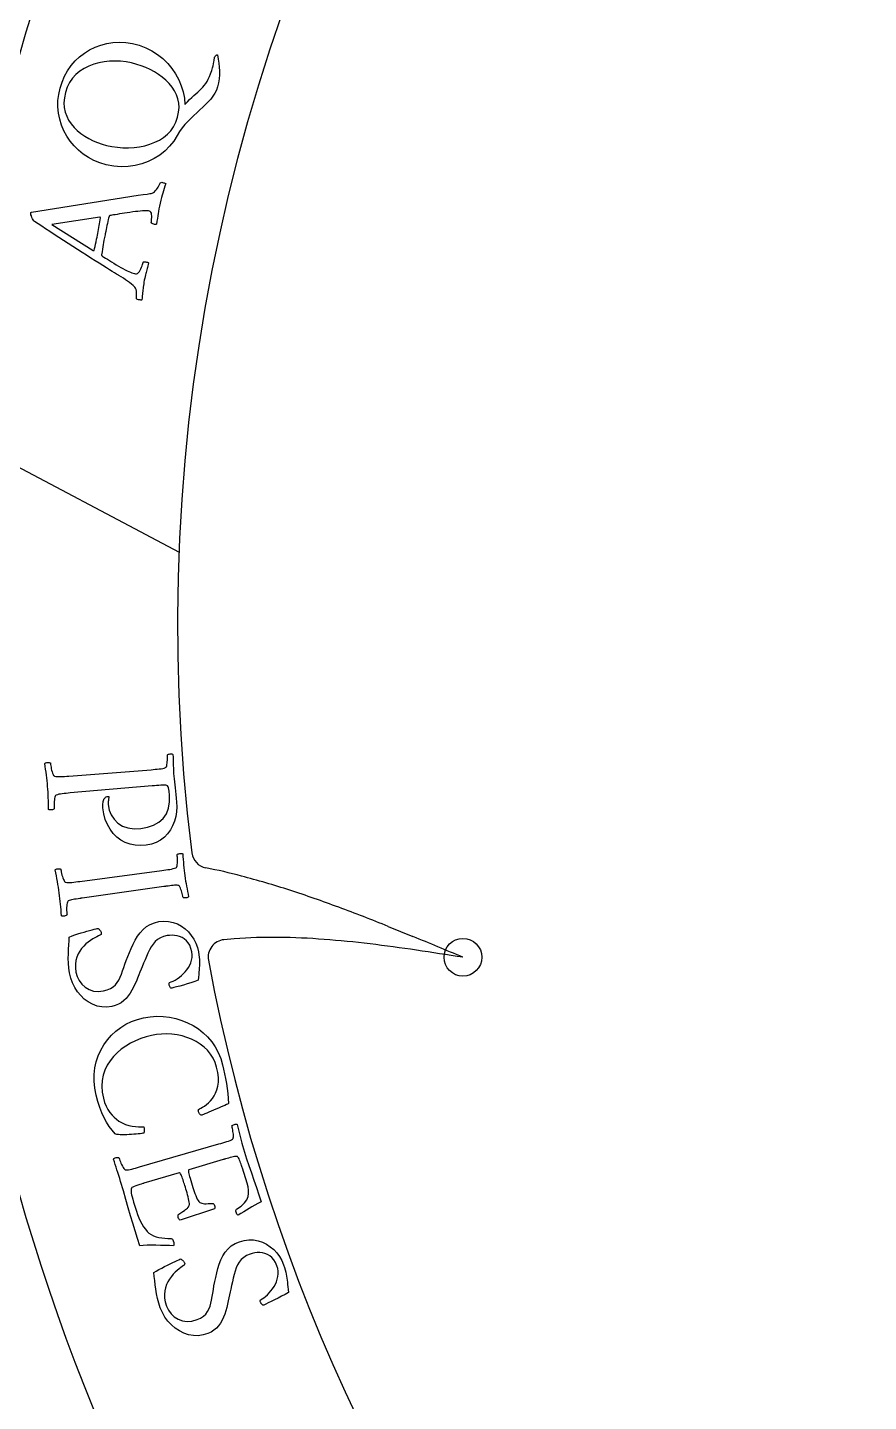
# Model space of a CAD drawing. Header units: millimetres. Extents: x -45 to 45, y -45 to 45.
# Drawn here: x -28.44 to -16.41, y 1.75 to 21.4 of the extents above; entities that cross this region are included whole.
import ezdxf

# ---------------------------------------------------------------- set-up
doc = ezdxf.new("R2010")
doc.units = ezdxf.units.MM
for name, color, linetype in [('CUT_INNER', 6, 'Continuous'), ('CUT_OUTER', 1, 'Continuous'), ('ENGRAVE', 7, 'Continuous'), ('TEXT', 5, 'Continuous')]:
    doc.layers.add(name, color=color, linetype=linetype)

msp = doc.modelspace()

# ---------------------------------------------------------------- linework, layer by layer
at = {"layer": 'CUT_INNER'}
for points in [[(-23.2789, 8.5471), (-22.9241, 8.4029)], [(-25.4806, 8.3706), (-25.6276, 8.3565)]]:
    msp.add_lwpolyline(points, dxfattribs=at)
for centre, radius, start, end in [((-0.0006, 0.0002), 43.3826, 118.30636, 211.80699), ((-0.0003, 12.859), 32.1407, 129.15716, 252.98559), ((-0.0002, 12.8592), 26.2907, 110.40133, 187.12707), ((-25.8397, 9.6287), 0.25, 187.20703, 258.60505), ((-27.1867, 2.5207), 6.9845, 74.98673, 79.29311), ((-28.5132, -2.717), 12.3872, 72.01057, 75.33653), ((-30.1524, -7.7735), 17.7028, 69.61834, 72.01883), ((-33.7416, -17.4433), 28.0173, 68.07219, 69.62493), ((-25.6038, 8.1076), 0.25, 95.47211, 190.37109), ((-24.9357, 0.7118), 7.6782, 89.31729, 94.06986), ((-24.9653, -1.7794), 10.1695, 85.66115, 89.31752), ((-25.3085, -6.3151), 14.7182, 83.09366, 85.6648), ((-26.5674, -16.7229), 25.2019, 81.57591, 83.09758), ((-61.0168, -84.0955), 100.035, 67.174557, 67.617169), ((-0.0002, 12.8589), 26.2907, 190.51136, 250.29605), ((-35.96, -79.9823), 89.1547, 81.128482, 81.560585)]:
    msp.add_arc(centre, radius, start, end, dxfattribs=at)
at = {"layer": 'CUT_OUTER'}
msp.add_circle((0, 0), 45, dxfattribs=at)
at = {"layer": 'ENGRAVE'}
msp.add_lwpolyline([(-31.8893, 16.8736), (-26.2703, 13.9004)], dxfattribs=at)
for centre, radius in [((0, 0), 44.1916), ((0, 12.859), 29.684), ((-22.209, 8.1054), 0.27)]:
    msp.add_circle(centre, radius, dxfattribs=at)
at = {"layer": 'TEXT'}
for points in [[(-27.9719, 20.5334), (-27.9434, 20.6213), (-27.9073, 20.7042), (-27.8638, 20.7822), (-27.8128, 20.8551), (-27.7554, 20.922), (-27.6924, 20.982), (-27.6239, 21.0351), (-27.5499, 21.0813), (-27.4714, 21.1199), (-27.3896, 21.1503), (-27.3043, 21.1726), (-27.2158, 21.1868), (-27.1248, 21.1918), (-27.0323, 21.1869), (-26.9384, 21.1719), (-26.8431, 21.1472), (-26.7477, 21.1123), (-26.659, 21.0686), (-26.5769, 21.0162), (-26.5013, 20.9552), (-26.433, 20.8874), (-26.3727, 20.8146), (-26.3201, 20.7368), (-26.2754, 20.654), (-26.2393, 20.5679), (-26.2124, 20.48), (-26.1948, 20.3903), (-26.1863, 20.2988), (-26.1517, 20.3362), (-26.1187, 20.3701), (-26.0873, 20.4006), (-26.0576, 20.4276), (-26.0294, 20.4526), (-26.0027, 20.4769), (-25.9773, 20.5005), (-25.9534, 20.5234), (-25.9308, 20.547), (-25.9094, 20.5724), (-25.8892, 20.5998), (-25.8702, 20.629), (-25.8523, 20.6616), (-25.8352, 20.6987), (-25.8189, 20.7405), (-25.8036, 20.7869), (-25.7931, 20.8224), (-25.7845, 20.8544), (-25.7779, 20.883), (-25.7732, 20.9081), (-25.7699, 20.9295), (-25.7673, 20.9467), (-25.7654, 20.9598), (-25.7643, 20.9686), (-25.762, 20.975), (-25.7589, 20.9814), (-25.7551, 20.9876), (-25.7506, 20.9939), (-25.7458, 20.9995), (-25.741, 21.0038), (-25.7362, 21.007), (-25.7314, 21.0089), (-25.7296, 21.0096), (-25.7275, 21.0098), (-25.7252, 21.0096), (-25.7227, 21.009), (-25.7123, 20.9497), (-25.7037, 20.8917), (-25.6969, 20.8348), (-25.692, 20.7792), (-25.6907, 20.7239), (-25.6947, 20.668), (-25.704, 20.6114), (-25.7186, 20.5542), (-25.7359, 20.5057), (-25.7582, 20.4599), (-25.7852, 20.4166), (-25.8172, 20.3759), (-25.8527, 20.3367), (-25.8904, 20.2979), (-25.9301, 20.2594), (-25.9721, 20.2212), (-26.0151, 20.1825), (-26.0582, 20.1425), (-26.1015, 20.1013), (-26.1448, 20.0586), (-26.1868, 20.0135), (-26.2262, 19.9645), (-26.2629, 19.9117), (-26.297, 19.8551), (-26.3471, 19.7756), (-26.405, 19.7028), (-26.4706, 19.6368), (-26.5442, 19.5773), (-26.6243, 19.5256), (-26.7098, 19.4831), (-26.8007, 19.4496), (-26.8971, 19.4253), (-26.9974, 19.4112), (-27.1, 19.4085), (-27.205, 19.4173), (-27.3124, 19.4376), (-27.4023, 19.4637), (-27.4871, 19.4977), (-27.5668, 19.5396), (-27.6413, 19.5895), (-27.71, 19.6461), (-27.7722, 19.7081), (-27.8278, 19.7755), (-27.8769, 19.8483), (-27.9185, 19.9255), (-27.952, 20.0061), (-27.9774, 20.09), (-27.9946, 20.1772), (-28.003, 20.2662), (-28.002, 20.3553), (-27.9916, 20.4443), (-27.9719, 20.5334)], [(-27.8948, 20.4705), (-27.9107, 20.3959), (-27.9168, 20.3246), (-27.913, 20.2568), (-27.8994, 20.1924), (-27.8777, 20.1316), (-27.8494, 20.0746), (-27.8145, 20.0214), (-27.773, 19.9721), (-27.7262, 19.9265), (-27.6751, 19.8847), (-27.6199, 19.8468), (-27.5605, 19.8126), (-27.4985, 19.7824), (-27.4355, 19.7561), (-27.3715, 19.7338), (-27.3065, 19.7154), (-27.2297, 19.6989), (-27.1518, 19.6877), (-27.0728, 19.6816), (-26.9927, 19.6808), (-26.913, 19.6853), (-26.8354, 19.6954), (-26.76, 19.7109), (-26.6867, 19.732), (-26.6169, 19.7587), (-26.5521, 19.7913), (-26.4922, 19.8298), (-26.4373, 19.8741), (-26.3889, 19.9247), (-26.3485, 19.9821), (-26.3161, 20.0463), (-26.2915, 20.1173), (-26.2764, 20.1877), (-26.2707, 20.2551), (-26.2744, 20.3196), (-26.2875, 20.3812), (-26.3087, 20.44), (-26.3365, 20.4959), (-26.3711, 20.5489), (-26.4123, 20.599), (-26.4589, 20.646), (-26.5096, 20.6895), (-26.5643, 20.7294), (-26.6231, 20.7658), (-26.6845, 20.7986), (-26.7467, 20.8275), (-26.81, 20.8526), (-26.8742, 20.8738), (-26.9501, 20.8936), (-27.0271, 20.9081), (-27.1055, 20.9172), (-27.185, 20.9209), (-27.2643, 20.9188), (-27.3418, 20.9106), (-27.4175, 20.896), (-27.4914, 20.8752), (-27.562, 20.8481), (-27.6277, 20.8145), (-27.6886, 20.7745), (-27.7445, 20.7281), (-27.794, 20.6747), (-27.8356, 20.614), (-27.8693, 20.5459), (-27.8948, 20.4705)], [(-27.1303, 17.8546), (-27.1342, 17.857), (-27.1458, 17.864), (-27.165, 17.8759), (-27.192, 17.8925), (-27.2256, 17.9131), (-27.2646, 17.9371), (-27.3092, 17.9645), (-27.3593, 17.9952), (-27.4135, 18.0287), (-27.4706, 18.0645), (-27.5306, 18.1026), (-27.5935, 18.1429), (-27.6583, 18.1846), (-27.724, 18.2268), (-27.7906, 18.2695), (-27.8581, 18.3128), (-27.9254, 18.3559), (-27.9912, 18.3984), (-28.0555, 18.4402), (-28.1183, 18.4813), (-28.1785, 18.521), (-28.235, 18.5583), (-28.2876, 18.5934), (-28.3365, 18.6261), (-28.3462, 18.6357), (-28.3558, 18.6487), (-28.3654, 18.6653), (-28.375, 18.6853), (-28.3831, 18.7057), (-28.3884, 18.723), (-28.3907, 18.7374), (-28.3901, 18.7487), (-28.3895, 18.7513), (-28.3888, 18.7533), (-28.388, 18.7547), (-28.3873, 18.7555), (-28.3863, 18.7563), (-28.3851, 18.7576), (-28.3835, 18.7594), (-28.3817, 18.7617), (-26.8572, 19.0012), (-26.782, 19.0115), (-26.7258, 19.0194), (-26.6885, 19.0249), (-26.67, 19.0282), (-26.6539, 19.0331), (-26.638, 19.0414), (-26.6224, 19.053), (-26.607, 19.068), (-26.5926, 19.0848), (-26.5796, 19.102), (-26.5682, 19.1195), (-26.5582, 19.1374), (-26.55, 19.1538), (-26.5437, 19.167), (-26.5395, 19.1771), (-26.5372, 19.1839), (-26.5285, 19.1866), (-26.5184, 19.1871), (-26.5068, 19.1856), (-26.4938, 19.1819), (-26.4815, 19.1776), (-26.472, 19.174), (-26.4653, 19.171), (-26.4615, 19.1687), (-26.473, 19.1321), (-26.4837, 19.0975), (-26.4938, 19.0648), (-26.5032, 19.034), (-26.5123, 19.0027), (-26.5216, 18.9682), (-26.531, 18.9306), (-26.5406, 18.89), (-26.5501, 18.8469), (-26.5581, 18.8076), (-26.5647, 18.7719), (-26.57, 18.7399), (-26.5749, 18.7079), (-26.5804, 18.6719), (-26.5865, 18.6322), (-26.5932, 18.5886), (-26.6006, 18.5854), (-26.6096, 18.5842), (-26.6204, 18.5849), (-26.6329, 18.5875), (-26.6451, 18.5914), (-26.655, 18.596), (-26.6627, 18.6014), (-26.668, 18.6075), (-26.6657, 18.6212), (-26.6638, 18.6385), (-26.6624, 18.6593), (-26.6614, 18.6837), (-26.6614, 18.7081), (-26.6632, 18.7286), (-26.6666, 18.7453), (-26.6718, 18.7583), (-26.6771, 18.7643), (-26.6848, 18.7695), (-26.6948, 18.7738), (-26.7071, 18.7772), (-26.7215, 18.7793), (-26.7407, 18.7801), (-26.7645, 18.7797), (-26.793, 18.7781), (-26.8249, 18.7755), (-26.8589, 18.772), (-26.895, 18.7678), (-26.9332, 18.7628), (-26.9722, 18.7573), (-27.0107, 18.7516), (-27.0487, 18.7459), (-27.0863, 18.7399), (-27.1219, 18.7342), (-27.1542, 18.7289), (-27.1832, 18.7241), (-27.209, 18.7199), (-27.2301, 18.7164), (-27.2452, 18.7138), (-27.2542, 18.7123), (-27.2572, 18.7118), (-27.2577, 18.7116), (-27.2589, 18.7108), (-27.2609, 18.7094), (-27.2638, 18.7076), (-27.2667, 18.7054), (-27.269, 18.703), (-27.2706, 18.7005), (-27.2715, 18.6979), (-27.2773, 18.6766), (-27.2832, 18.6529), (-27.2893, 18.6267), (-27.2955, 18.5981), (-27.3016, 18.5688), (-27.3076, 18.5404), (-27.3132, 18.5131), (-27.3187, 18.4868), (-27.32, 18.48), (-27.3214, 18.4733), (-27.3228, 18.4665), (-27.3242, 18.4597), (-27.3256, 18.4531), (-27.3269, 18.4468), (-27.3281, 18.4408), (-27.3292, 18.4352), (-27.3371, 18.396), (-27.3442, 18.3598), (-27.3504, 18.3265), (-27.3558, 18.2964), (-27.3609, 18.2656), (-27.3663, 18.2306), (-27.372, 18.1915), (-27.3778, 18.1481), (-27.3779, 18.1466), (-27.3775, 18.1445), (-27.3766, 18.1421), (-27.3753, 18.1392), (-27.374, 18.1365), (-27.3731, 18.1345), (-27.3725, 18.1334), (-27.3723, 18.133), (-27.3692, 18.131), (-27.3598, 18.1253), (-27.3441, 18.1156), (-27.3221, 18.1022), (-27.2958, 18.0861), (-27.2672, 18.0685), (-27.2362, 18.0494), (-27.2029, 18.0289), (-27.1689, 18.0081), (-27.1358, 17.9885), (-27.1038, 17.97), (-27.0729, 17.9526), (-27.0424, 17.9355), (-27.0143, 17.9211), (-26.9885, 17.9094), (-26.9649, 17.9004), (-26.9436, 17.8934), (-26.9245, 17.8876), (-26.9077, 17.8832), (-26.893, 17.88), (-26.8784, 17.88), (-26.8643, 17.8854), (-26.8508, 17.8962), (-26.8379, 17.9125), (-26.8259, 17.9318), (-26.8154, 17.9518), (-26.8063, 17.9723), (-26.7986, 17.9934), (-26.7925, 18.0129), (-26.7877, 18.0283), (-26.7845, 18.0396), (-26.7827, 18.047), (-26.7781, 18.0487), (-26.7707, 18.0495), (-26.7604, 18.0494), (-26.7474, 18.0484), (-26.7339, 18.0467), (-26.7225, 18.0443), (-26.7132, 18.0413), (-26.7059, 18.0376), (-26.712, 18.0136), (-26.7177, 17.9913), (-26.723, 17.9709), (-26.7279, 17.9524), (-26.7327, 17.9347), (-26.7375, 17.917), (-26.7422, 17.8993), (-26.7469, 17.8816), (-26.7517, 17.8625), (-26.7567, 17.8405), (-26.7619, 17.8155), (-26.7672, 17.7877), (-26.7722, 17.7596), (-26.7764, 17.7337), (-26.7798, 17.7101), (-26.7824, 17.6888), (-26.7847, 17.6685), (-26.7869, 17.6483), (-26.7891, 17.6281), (-26.7913, 17.6079), (-26.7937, 17.5864), (-26.7966, 17.5622), (-26.7999, 17.5353), (-26.8036, 17.5057), (-26.8082, 17.5041), (-26.8155, 17.5037), (-26.8256, 17.5044), (-26.8385, 17.5063), (-26.8517, 17.5089), (-26.863, 17.5119), (-26.8723, 17.5153), (-26.8796, 17.5189), (-26.8779, 17.5332), (-26.877, 17.5519), (-26.8769, 17.575), (-26.8776, 17.6025), (-26.88, 17.6301), (-26.8851, 17.6531), (-26.8929, 17.6717), (-26.9034, 17.6857), (-26.9264, 17.7098), (-26.9513, 17.7327), (-26.9779, 17.7544), (-27.0063, 17.7749), (-27.036, 17.7948), (-27.0666, 17.8147), (-27.098, 17.8346), (-27.1303, 17.8546)], [(-28.0918, 18.585), (-27.4976, 18.211), (-27.4972, 18.211), (-27.4961, 18.2111), (-27.4944, 18.2112), (-27.4919, 18.2113), (-27.4894, 18.2116), (-27.4875, 18.2122), (-27.4863, 18.2131), (-27.4857, 18.2143), (-27.4791, 18.2413), (-27.4721, 18.2709), (-27.4648, 18.303), (-27.4571, 18.3378), (-27.4497, 18.372), (-27.443, 18.4027), (-27.4373, 18.4298), (-27.4324, 18.4534), (-27.4263, 18.4841), (-27.4208, 18.5132), (-27.416, 18.5409), (-27.4118, 18.5671), (-27.4077, 18.5932), (-27.4034, 18.6205), (-27.3988, 18.6489), (-27.394, 18.6785), (-27.3939, 18.6811), (-27.3947, 18.6833), (-27.3965, 18.6852), (-27.3993, 18.6868), (-27.4021, 18.688), (-27.4041, 18.6889), (-27.4053, 18.6894), (-27.4057, 18.6896)], [(-26.7409, 9.7075), (-26.8218, 9.7027), (-26.8988, 9.7077), (-26.9717, 9.7227), (-27.0405, 9.7478), (-27.1043, 9.782), (-27.1618, 9.8247), (-27.213, 9.8759), (-27.2579, 9.9355), (-27.2955, 10.0025), (-27.3249, 10.076), (-27.346, 10.1559), (-27.3587, 10.2421), (-27.3595, 10.2542), (-27.3598, 10.2681), (-27.3595, 10.2838), (-27.3587, 10.3013), (-27.3571, 10.3189), (-27.3547, 10.3348), (-27.3513, 10.349), (-27.3472, 10.3615), (-27.344, 10.3653), (-27.3398, 10.3707), (-27.3345, 10.3775), (-27.328, 10.3858), (-27.3203, 10.3939), (-27.3112, 10.4), (-27.3007, 10.4041), (-27.2887, 10.4062), (-27.2814, 10.406), (-27.2764, 10.4038), (-27.2737, 10.3997), (-27.2733, 10.3936), (-27.2752, 10.382), (-27.2772, 10.37), (-27.2794, 10.3577), (-27.2817, 10.3451), (-27.2836, 10.3319), (-27.2845, 10.3181), (-27.2845, 10.3037), (-27.2835, 10.2887), (-27.269, 10.2105), (-27.2411, 10.1404), (-27.1997, 10.0784), (-27.145, 10.0247), (-27.0784, 9.9827), (-27.0014, 9.956), (-26.9141, 9.9445), (-26.8166, 9.9482), (-26.7197, 9.9656), (-26.6345, 9.9955), (-26.5609, 10.0377), (-26.4988, 10.0921), (-26.4509, 10.1587), (-26.4197, 10.2373), (-26.4051, 10.3281), (-26.407, 10.4311), (-26.4084, 10.4448), (-26.4105, 10.4617), (-26.4132, 10.4818), (-26.4165, 10.505), (-26.421, 10.5271), (-26.427, 10.5438), (-26.4348, 10.5551), (-26.4442, 10.561), (-26.4595, 10.5645), (-26.4791, 10.5665), (-26.503, 10.5669), (-26.5312, 10.5657), (-26.5617, 10.5637), (-26.5923, 10.5615), (-26.6231, 10.5591), (-26.654, 10.5565), (-27.8272, 10.4552), (-27.8577, 10.4524), (-27.8871, 10.4496), (-27.9154, 10.4467), (-27.9427, 10.4437), (-27.9682, 10.4402), (-27.991, 10.4356), (-28.0113, 10.43), (-28.029, 10.4233), (-28.0355, 10.4177), (-28.0412, 10.4078), (-28.0461, 10.3937), (-28.0504, 10.3753), (-28.0538, 10.3545), (-28.0562, 10.3333), (-28.0577, 10.3115), (-28.0583, 10.2894), (-28.0582, 10.2687), (-28.058, 10.2515), (-28.0575, 10.2377), (-28.0568, 10.2274), (-28.0631, 10.2229), (-28.0717, 10.2191), (-28.0824, 10.216), (-28.0953, 10.2137), (-28.1084, 10.2125), (-28.1194, 10.2132), (-28.1286, 10.2157), (-28.1357, 10.22), (-28.1369, 10.2629), (-28.1382, 10.3049), (-28.1395, 10.3459), (-28.1408, 10.3861), (-28.1425, 10.426), (-28.1446, 10.4665), (-28.1473, 10.5074), (-28.1504, 10.5488), (-28.154, 10.5891), (-28.158, 10.6296), (-28.1625, 10.6702), (-28.1675, 10.7109), (-28.1728, 10.752), (-28.1783, 10.7936), (-28.1839, 10.8358), (-28.1897, 10.8785), (-28.1834, 10.8839), (-28.1748, 10.8879), (-28.1639, 10.8903), (-28.1509, 10.8913), (-28.1377, 10.8911), (-28.1267, 10.8898), (-28.1176, 10.8874), (-28.1107, 10.8841), (-28.1097, 10.8738), (-28.1079, 10.8601), (-28.1053, 10.8431), (-28.102, 10.8227), (-28.0979, 10.8008), (-28.0928, 10.7793), (-28.0869, 10.7583), (-28.0801, 10.7378), (-28.0729, 10.7198), (-28.0657, 10.7068), (-28.0585, 10.6986), (-28.0513, 10.6953), (-28.0328, 10.6916), (-28.0118, 10.6893), (-27.9885, 10.6885), (-27.9628, 10.6892), (-27.9355, 10.6907), (-27.907, 10.6924), (-27.8775, 10.6945), (-27.847, 10.6967), (-26.6702, 10.7881), (-26.6396, 10.7906), (-26.6099, 10.7931), (-26.5811, 10.7958), (-26.5532, 10.7986), (-26.5271, 10.8019), (-26.5037, 10.8062), (-26.4831, 10.8114), (-26.4652, 10.8176), (-26.4576, 10.8219), (-26.4513, 10.8306), (-26.4465, 10.8438), (-26.443, 10.8614), (-26.4405, 10.8815), (-26.4386, 10.9018), (-26.4372, 10.9224), (-26.4363, 10.9434), (-26.4358, 10.9628), (-26.4357, 10.979), (-26.4358, 10.992), (-26.4362, 11.0017), (-26.4298, 11.0058), (-26.4211, 11.0092), (-26.4103, 11.0119), (-26.3973, 11.0139), (-26.3843, 11.0147), (-26.3732, 11.0139), (-26.3642, 11.0114), (-26.3571, 11.0072), (-26.3558, 10.967), (-26.3546, 10.9273), (-26.3536, 10.8881), (-26.3527, 10.8493), (-26.3516, 10.8109), (-26.3499, 10.7727), (-26.3477, 10.7347), (-26.3449, 10.697), (-26.3414, 10.6572), (-26.3374, 10.616), (-26.3328, 10.5733), (-26.3277, 10.5292), (-26.3223, 10.4827), (-26.3169, 10.4329), (-26.3114, 10.38), (-26.3059, 10.3239), (-26.3028, 10.2544), (-26.3068, 10.1858), (-26.3181, 10.1179), (-26.3365, 10.0506), (-26.362, 9.9861), (-26.3945, 9.9265), (-26.434, 9.8717), (-26.4806, 9.8218), (-26.5344, 9.779), (-26.5957, 9.7456), (-26.6646, 9.7218), (-26.7409, 9.7075)], [(-26.189, 9.2726), (-26.1834, 9.2341), (-26.1774, 9.1962), (-26.1708, 9.1589), (-26.1637, 9.1222), (-26.1563, 9.0853), (-26.149, 9.0476), (-26.1416, 9.0091), (-26.1343, 8.9697), (-26.1403, 8.9641), (-26.1485, 8.9597), (-26.1592, 8.9565), (-26.1721, 8.9545), (-26.1852, 8.9536), (-26.1963, 8.9539), (-26.2055, 8.9554), (-26.2127, 8.958), (-26.2144, 8.9677), (-26.2171, 8.9806), (-26.2208, 8.9968), (-26.2256, 9.0163), (-26.231, 9.037), (-26.2369, 9.057), (-26.2432, 9.0763), (-26.2498, 9.0948), (-26.257, 9.1109), (-26.2646, 9.1228), (-26.2726, 9.1305), (-26.2812, 9.1341), (-26.2968, 9.1356), (-26.3143, 9.1359), (-26.3339, 9.1351), (-26.3554, 9.1332), (-26.3784, 9.1306), (-26.4025, 9.1276), (-26.4276, 9.1243), (-26.4537, 9.1207), (-26.4579, 9.1201), (-26.4621, 9.1195), (-26.4663, 9.1189), (-26.4705, 9.1183), (-26.4747, 9.1177), (-26.4789, 9.1171), (-26.4831, 9.1165), (-26.4873, 9.1159), (-27.6561, 8.9508), (-27.6603, 8.9502), (-27.6645, 8.9496), (-27.6687, 8.949), (-27.6729, 8.9484), (-27.6771, 8.9478), (-27.6813, 8.9472), (-27.6855, 8.9466), (-27.6897, 8.946), (-27.7157, 8.9423), (-27.7404, 8.9385), (-27.7639, 8.9347), (-27.7862, 8.9309), (-27.8068, 8.9268), (-27.8253, 8.9221), (-27.8418, 8.9168), (-27.8563, 8.9109), (-27.8624, 8.9049), (-27.8675, 8.8948), (-27.8718, 8.8804), (-27.875, 8.8618), (-27.8772, 8.8407), (-27.8785, 8.8191), (-27.8788, 8.7969), (-27.878, 8.7741), (-27.8768, 8.7529), (-27.8755, 8.7353), (-27.8742, 8.7213), (-27.873, 8.7109), (-27.8791, 8.7061), (-27.8874, 8.7019), (-27.8979, 8.6982), (-27.9107, 8.6951), (-27.9236, 8.6933), (-27.9347, 8.6933), (-27.944, 8.6953), (-27.9514, 8.6992), (-27.9549, 8.742), (-27.9585, 8.7839), (-27.962, 8.8248), (-27.9655, 8.8648), (-27.9693, 8.9046), (-27.9736, 8.9449), (-27.9785, 8.9856), (-27.9839, 9.0268), (-27.9896, 9.0669), (-27.9959, 9.1074), (-28.0026, 9.1481), (-28.0099, 9.1891), (-28.0175, 9.2305), (-28.0253, 9.2722), (-28.0332, 9.3143), (-28.0413, 9.3567), (-28.0353, 9.3625), (-28.0269, 9.3669), (-28.0162, 9.3699), (-28.0033, 9.3716), (-27.9901, 9.3721), (-27.979, 9.3714), (-27.9698, 9.3695), (-27.9627, 9.3665), (-27.9611, 9.3562), (-27.9586, 9.3424), (-27.9551, 9.3251), (-27.9506, 9.3043), (-27.9451, 9.282), (-27.9389, 9.2604), (-27.9318, 9.2395), (-27.9239, 9.2193), (-27.9157, 9.2017), (-27.9078, 9.1891), (-27.9002, 9.1813), (-27.8929, 9.1784), (-27.8741, 9.1757), (-27.8531, 9.1746), (-27.8298, 9.1751), (-27.8042, 9.1771), (-27.7769, 9.1801), (-27.7486, 9.1834), (-27.7193, 9.187), (-27.6889, 9.1909), (-26.5188, 9.3459), (-26.4884, 9.3501), (-26.4588, 9.3542), (-26.4302, 9.3584), (-26.4025, 9.3627), (-26.3766, 9.3674), (-26.3535, 9.373), (-26.3332, 9.3793), (-26.3157, 9.3865), (-26.3083, 9.3912), (-26.3025, 9.4002), (-26.2984, 9.4136), (-26.2959, 9.4315), (-26.2945, 9.4517), (-26.2937, 9.4723), (-26.2935, 9.4934), (-26.2938, 9.515), (-26.2945, 9.535), (-26.2952, 9.5516), (-26.2961, 9.5648), (-26.2971, 9.5746), (-26.2908, 9.579), (-26.2824, 9.5829), (-26.2718, 9.5862), (-26.2589, 9.5889), (-26.2459, 9.5904), (-26.2348, 9.5902), (-26.2257, 9.5882), (-26.2184, 9.5844), (-26.2149, 9.5442), (-26.2115, 9.5044), (-26.2083, 9.4648), (-26.2052, 9.4256), (-26.202, 9.3867), (-26.1982, 9.3483), (-26.1939, 9.3102), (-26.189, 9.2726)], [(-25.9932, 8.1811), (-25.9867, 8.1416), (-25.982, 8.1054), (-25.9791, 8.0724), (-25.978, 8.0427), (-25.9782, 8.0143), (-25.9792, 7.9855), (-25.981, 7.9561), (-25.9835, 7.9263), (-25.9864, 7.8944), (-25.9894, 7.8588), (-25.9922, 7.8197), (-25.9951, 7.7768), (-26.0468, 7.7589), (-26.0996, 7.7415), (-26.1534, 7.7248), (-26.2082, 7.7088), (-26.26, 7.6942), (-26.3049, 7.6817), (-26.3428, 7.6716), (-26.3738, 7.6636), (-26.3804, 7.6625), (-26.3866, 7.6646), (-26.3926, 7.6699), (-26.3984, 7.6784), (-26.4034, 7.6881), (-26.4074, 7.6969), (-26.4103, 7.7049), (-26.4122, 7.7121), (-26.4132, 7.7212), (-26.4127, 7.7295), (-26.4105, 7.7371), (-26.4068, 7.7439), (-26.3815, 7.753), (-26.3547, 7.7652), (-26.3263, 7.7804), (-26.2963, 7.7987), (-26.2661, 7.8198), (-26.2371, 7.8431), (-26.2092, 7.8688), (-26.1825, 7.8968), (-26.1578, 7.9269), (-26.1362, 7.9588), (-26.1176, 7.9925), (-26.1019, 8.028), (-26.0905, 8.0649), (-26.0844, 8.1031), (-26.0838, 8.1425), (-26.0885, 8.1832), (-26.1004, 8.2331), (-26.1172, 8.2764), (-26.1389, 8.313), (-26.1654, 8.3429), (-26.1955, 8.3672), (-26.2275, 8.3866), (-26.2616, 8.4013), (-26.2977, 8.4113), (-26.3344, 8.4172), (-26.3702, 8.4198), (-26.4051, 8.4191), (-26.439, 8.4151), (-26.4906, 8.4029), (-26.5365, 8.3845), (-26.5767, 8.3598), (-26.6111, 8.3289), (-26.6412, 8.2932), (-26.6686, 8.254), (-26.6931, 8.2113), (-26.7149, 8.1652), (-26.7353, 8.1172), (-26.756, 8.0688), (-26.7769, 8.0202), (-26.7981, 7.9712), (-26.8133, 7.9336), (-26.8292, 7.8941), (-26.8458, 7.8525), (-26.863, 7.809), (-26.8813, 7.7647), (-26.901, 7.7208), (-26.9222, 7.6772), (-26.9449, 7.634), (-26.9697, 7.5924), (-26.9973, 7.5537), (-27.0279, 7.518), (-27.0613, 7.4851), (-27.0981, 7.4564), (-27.1386, 7.4331), (-27.1829, 7.415), (-27.231, 7.4023), (-27.3034, 7.3931), (-27.3735, 7.3952), (-27.4414, 7.4085), (-27.507, 7.4331), (-27.5688, 7.4672), (-27.6255, 7.5086), (-27.6771, 7.5574), (-27.7235, 7.6136), (-27.7634, 7.6753), (-27.7957, 7.7405), (-27.8205, 7.8092), (-27.8375, 7.8814), (-27.8478, 7.9508), (-27.854, 8.0196), (-27.8559, 8.0878), (-27.8535, 8.1554), (-27.8494, 8.2209), (-27.846, 8.2827), (-27.8433, 8.3409), (-27.8414, 8.3954), (-27.8015, 8.4103), (-27.7601, 8.4248), (-27.7172, 8.439), (-27.6728, 8.4529), (-27.6291, 8.466), (-27.588, 8.478), (-27.5496, 8.4887), (-27.5138, 8.4984), (-27.4827, 8.5064), (-27.4581, 8.5126), (-27.4399, 8.5168), (-27.4283, 8.5191), (-27.4204, 8.5129), (-27.413, 8.5061), (-27.406, 8.4987), (-27.3994, 8.4907), (-27.3937, 8.4822), (-27.3891, 8.4733), (-27.3857, 8.4641), (-27.3836, 8.4545), (-27.3833, 8.4429), (-27.3866, 8.4332), (-27.3934, 8.4255), (-27.4038, 8.4197), (-27.4243, 8.4109), (-27.4481, 8.3992), (-27.4752, 8.3846), (-27.5056, 8.3671), (-27.5377, 8.3466), (-27.5697, 8.3227), (-27.6017, 8.2956), (-27.6337, 8.2651), (-27.6638, 8.2312), (-27.6903, 8.1939), (-27.7131, 8.1531), (-27.7322, 8.1089), (-27.7459, 8.0609), (-27.7526, 8.0088), (-27.7521, 7.9525), (-27.7445, 7.8922), (-27.7274, 7.8288), (-27.7, 7.7717), (-27.6623, 7.7209), (-27.6143, 7.6766), (-27.558, 7.6425), (-27.495, 7.6226), (-27.4256, 7.6168), (-27.3496, 7.625), (-27.2964, 7.6385), (-27.2506, 7.6573), (-27.2123, 7.6812), (-27.1814, 7.7104), (-27.1557, 7.7438), (-27.1327, 7.7806), (-27.1125, 7.8207), (-27.095, 7.8642), (-27.0786, 7.9102), (-27.0617, 7.9578), (-27.0444, 8.007), (-27.0265, 8.0578), (-27.0041, 8.1148), (-26.9802, 8.1728), (-26.9548, 8.2319), (-26.9278, 8.292), (-26.898, 8.3506), (-26.8639, 8.4054), (-26.8258, 8.4563), (-26.7836, 8.5033), (-26.7362, 8.5441), (-26.6828, 8.5763), (-26.6234, 8.6), (-26.5579, 8.6151), (-26.4868, 8.6217), (-26.419, 8.6183), (-26.3544, 8.6049), (-26.293, 8.5817), (-26.2358, 8.5504), (-26.1838, 8.5126), (-26.1369, 8.4686), (-26.0951, 8.4181), (-26.0592, 8.3631), (-26.0303, 8.3053), (-26.0083, 8.2446), (-25.9932, 8.1811)], [(-25.6476, 6.5678), (-25.6326, 6.504), (-25.6185, 6.4385), (-25.6052, 6.3712), (-25.5927, 6.3021), (-25.5818, 6.2315), (-25.5733, 6.1597), (-25.5673, 6.0867), (-25.5636, 6.0125), (-25.567, 6.011), (-25.577, 6.0065), (-25.5938, 5.9989), (-25.6172, 5.9883), (-25.6452, 5.9758), (-25.6755, 5.9625), (-25.7082, 5.9484), (-25.7432, 5.9334), (-25.7785, 5.9184), (-25.8122, 5.9039), (-25.8442, 5.8901), (-25.8745, 5.8768), (-25.901, 5.8653), (-25.9215, 5.8567), (-25.9359, 5.8509), (-25.9444, 5.848), (-25.9499, 5.8465), (-25.9561, 5.8477), (-25.963, 5.8515), (-25.9706, 5.858), (-25.9779, 5.8662), (-25.9839, 5.875), (-25.9887, 5.8846), (-25.9922, 5.8949), (-25.9941, 5.904), (-25.9948, 5.9127), (-25.9942, 5.921), (-25.9925, 5.9289), (-25.9764, 5.937), (-25.9566, 5.9481), (-25.9332, 5.962), (-25.9062, 5.9788), (-25.8775, 5.9992), (-25.8492, 6.0236), (-25.8213, 6.0522), (-25.7936, 6.0848), (-25.7682, 6.122), (-25.7467, 6.1642), (-25.7293, 6.2114), (-25.7158, 6.2636), (-25.7082, 6.3214), (-25.7084, 6.3856), (-25.7165, 6.4561), (-25.7324, 6.533), (-25.7535, 6.6013), (-25.7821, 6.6644), (-25.8182, 6.7222), (-25.8619, 6.7749), (-25.9117, 6.8224), (-25.9663, 6.8646), (-26.0258, 6.9015), (-26.0902, 6.9331), (-26.158, 6.9593), (-26.2277, 6.98), (-26.2994, 6.9951), (-26.3732, 7.0046), (-26.4473, 7.0086), (-26.5205, 7.007), (-26.5925, 6.9999), (-26.6636, 6.9872), (-26.7414, 6.9673), (-26.8174, 6.9422), (-26.8915, 6.9119), (-26.9637, 6.8764), (-27.0326, 6.8358), (-27.0965, 6.7903), (-27.1554, 6.74), (-27.2094, 6.6847), (-27.2571, 6.6249), (-27.2972, 6.5607), (-27.3296, 6.4922), (-27.3543, 6.4194), (-27.3699, 6.3426), (-27.3747, 6.2621), (-27.3688, 6.178), (-27.3521, 6.0904), (-27.3346, 6.0306), (-27.3134, 5.9767), (-27.2886, 5.9287), (-27.26, 5.8868), (-27.2292, 5.85), (-27.1975, 5.8173), (-27.1651, 5.7888), (-27.1318, 5.7644), (-27.0854, 5.7367), (-27.0384, 5.7151), (-26.9907, 5.6996), (-26.9425, 5.6903), (-26.8957, 5.6852), (-26.8524, 5.682), (-26.8126, 5.6809), (-26.7762, 5.6819), (-26.7694, 5.6593), (-26.767, 5.6367), (-26.7689, 5.614), (-26.7752, 5.5912), (-26.7873, 5.5886), (-26.8045, 5.5859), (-26.8268, 5.583), (-26.8543, 5.5801), (-26.8849, 5.5772), (-26.9169, 5.5745), (-26.9503, 5.5721), (-26.9849, 5.5698), (-27.0194, 5.5681), (-27.052, 5.5672), (-27.0829, 5.5672), (-27.112, 5.5681), (-27.1378, 5.5699), (-27.1586, 5.5727), (-27.1747, 5.5764), (-27.1858, 5.581), (-27.2293, 5.631), (-27.27, 5.6859), (-27.3078, 5.7458), (-27.3427, 5.8106), (-27.3749, 5.8814), (-27.4047, 5.9592), (-27.4319, 6.0441), (-27.4566, 6.1359), (-27.4762, 6.2358), (-27.4857, 6.3337), (-27.4851, 6.4294), (-27.4743, 6.5228), (-27.4545, 6.6128), (-27.4265, 6.6984), (-27.3904, 6.7794), (-27.3462, 6.8559), (-27.2949, 6.9271), (-27.2375, 6.9919), (-27.1739, 7.0506), (-27.1042, 7.1031), (-27.0293, 7.1487), (-26.9501, 7.1865), (-26.8665, 7.2167), (-26.7786, 7.2394), (-26.6836, 7.255), (-26.5898, 7.2616), (-26.4973, 7.2595), (-26.4059, 7.2486), (-26.3167, 7.2297), (-26.2309, 7.2035), (-26.1482, 7.1701), (-26.0688, 7.1294), (-25.9939, 7.0817), (-25.9247, 7.0274), (-25.8612, 6.9663), (-25.8035, 6.8984), (-25.7525, 6.8243), (-25.7096, 6.7446), (-25.6747, 6.6591), (-25.6476, 6.5678)], [(-25.3629, 5.4125), (-25.3353, 5.3211), (-25.305, 5.2256), (-25.272, 5.126), (-25.2362, 5.0223), (-25.1994, 4.9173), (-25.1636, 4.8133), (-25.1288, 4.7104), (-25.095, 4.6087), (-25.1415, 4.5858), (-25.1856, 4.5625), (-25.2274, 4.5389), (-25.2668, 4.515), (-25.3055, 4.491), (-25.3449, 4.467), (-25.385, 4.4431), (-25.426, 4.4193), (-25.4344, 4.4249), (-25.4419, 4.4334), (-25.4484, 4.4448), (-25.454, 4.459), (-25.4578, 4.4743), (-25.4579, 4.4865), (-25.4543, 4.4956), (-25.4472, 4.5015), (-25.3826, 4.5481), (-25.3337, 4.5939), (-25.3006, 4.6392), (-25.2833, 4.6839), (-25.277, 4.729), (-25.2771, 4.7756), (-25.2835, 4.8236), (-25.2963, 4.8732), (-25.3638, 5.0905), (-25.3668, 5.0998), (-25.3709, 5.1124), (-25.3762, 5.1281), (-25.3826, 5.1471), (-25.3897, 5.1672), (-25.3971, 5.1865), (-25.4048, 5.2051), (-25.4128, 5.2228), (-25.4209, 5.2381), (-25.4289, 5.2491), (-25.4366, 5.256), (-25.4443, 5.2587), (-25.4599, 5.2578), (-25.4773, 5.2555), (-25.4965, 5.2518), (-25.5175, 5.2467), (-25.5395, 5.2408), (-25.5619, 5.2345), (-25.5845, 5.2281), (-25.6074, 5.2213), (-25.6164, 5.2186), (-25.6244, 5.2163), (-25.6313, 5.2142), (-25.6372, 5.2124), (-26.1309, 5.0652), (-26.1352, 5.0615), (-26.1372, 5.0539), (-26.1368, 5.0422), (-26.1341, 5.0264), (-26.13, 5.0082), (-26.1251, 4.9891), (-26.1197, 4.9691), (-26.1135, 4.9483), (-26.072, 4.8124), (-26.058, 4.7685), (-26.0449, 4.73), (-26.0327, 4.6969), (-26.0214, 4.6691), (-26.0102, 4.6461), (-25.9985, 4.6271), (-25.9861, 4.6121), (-25.9732, 4.6012), (-25.959, 4.5933), (-25.9428, 4.5875), (-25.9247, 4.5838), (-25.9047, 4.5822), (-25.882, 4.5819), (-25.8558, 4.5825), (-25.8261, 4.5838), (-25.793, 4.5859), (-25.7837, 4.5853), (-25.7755, 4.5799), (-25.7683, 4.5699), (-25.7623, 4.5551), (-25.7584, 4.5402), (-25.7569, 4.5271), (-25.7579, 4.5157), (-25.7613, 4.5061), (-26.2567, 4.3454), (-26.2636, 4.3506), (-26.27, 4.3589), (-26.2759, 4.3703), (-26.2814, 4.3848), (-26.2849, 4.3998), (-26.2851, 4.4125), (-26.2819, 4.423), (-26.2755, 4.4312), (-26.2432, 4.4514), (-26.2159, 4.4691), (-26.1935, 4.4843), (-26.1761, 4.4969), (-26.1625, 4.5077), (-26.1514, 4.5173), (-26.143, 4.5257), (-26.1371, 4.5329), (-26.1329, 4.5397), (-26.1293, 4.5468), (-26.1264, 4.5542), (-26.1241, 4.562), (-26.1219, 4.5724), (-26.122, 4.5869), (-26.1242, 4.6054), (-26.1287, 4.6281), (-26.1345, 4.6532), (-26.1411, 4.6795), (-26.1483, 4.7068), (-26.1562, 4.7352), (-26.1644, 4.7637), (-26.1725, 4.7913), (-26.1804, 4.818), (-26.1882, 4.8438), (-26.1938, 4.8618), (-26.1999, 4.8808), (-26.2065, 4.901), (-26.2136, 4.9223), (-26.2209, 4.9434), (-26.2281, 4.9629), (-26.2351, 4.9807), (-26.242, 4.997), (-26.2489, 5.0103), (-26.2557, 5.0192), (-26.2625, 5.0237), (-26.2693, 5.0239), (-26.7738, 4.8734), (-26.7769, 4.8725), (-26.7806, 4.8714), (-26.785, 4.8701), (-26.7901, 4.8686), (-26.8104, 4.8624), (-26.8334, 4.8553), (-26.859, 4.8472), (-26.8873, 4.8381), (-26.9136, 4.8288), (-26.933, 4.8203), (-26.9456, 4.8125), (-26.9514, 4.8055), (-26.9557, 4.7884), (-26.9575, 4.7703), (-26.9571, 4.7512), (-26.9542, 4.7311), (-26.9491, 4.7078), (-26.9418, 4.6789), (-26.9322, 4.6446), (-26.9203, 4.6047), (-26.8803, 4.4757), (-26.8642, 4.4282), (-26.8457, 4.3818), (-26.8249, 4.3366), (-26.8017, 4.2925), (-26.7772, 4.2518), (-26.752, 4.2165), (-26.7264, 4.1867), (-26.7003, 4.1624), (-26.6697, 4.1396), (-26.636, 4.1217), (-26.5991, 4.1085), (-26.5593, 4.1002), (-26.5171, 4.0948), (-26.4736, 4.0903), (-26.4287, 4.0866), (-26.3824, 4.0839), (-26.3739, 4.0818), (-26.3662, 4.0758), (-26.3595, 4.0657), (-26.3537, 4.0515), (-26.3473, 4.029), (-26.3442, 4.0098), (-26.3445, 3.994), (-26.3481, 3.9816), (-26.4091, 3.9825), (-26.4721, 3.9838), (-26.537, 3.9855), (-26.6039, 3.9875), (-26.669, 3.9886), (-26.7284, 3.9873), (-26.7821, 3.9836), (-26.8302, 3.9775), (-26.8654, 4.0857), (-26.8994, 4.1939), (-26.9322, 4.3021), (-26.9637, 4.4104), (-26.9959, 4.522), (-27.0303, 4.6404), (-27.067, 4.7657), (-27.1058, 4.8978), (-27.1194, 4.9436), (-27.1328, 4.9868), (-27.146, 5.0275), (-27.1589, 5.0656), (-27.1715, 5.1029), (-27.1837, 5.141), (-27.1956, 5.18), (-27.2071, 5.2199), (-27.202, 5.2265), (-27.1943, 5.2321), (-27.1842, 5.2367), (-27.1717, 5.2403), (-27.1587, 5.2427), (-27.1476, 5.2437), (-27.1383, 5.2432), (-27.1308, 5.2413), (-27.1277, 5.2313), (-27.1231, 5.2181), (-27.1171, 5.2015), (-27.1095, 5.1815), (-27.1009, 5.1604), (-27.0915, 5.14), (-27.0813, 5.1203), (-27.0705, 5.1015), (-27.0598, 5.0854), (-27.0501, 5.074), (-27.0414, 5.0675), (-27.0337, 5.0657), (-27.0148, 5.0658), (-26.9938, 5.0678), (-26.9709, 5.0718), (-26.9458, 5.0776), (-26.9193, 5.0846), (-26.8918, 5.0921), (-26.8634, 5.1), (-26.8339, 5.1084), (-25.6999, 5.436), (-25.6705, 5.4446), (-25.6419, 5.4531), (-25.6142, 5.4615), (-25.5874, 5.4699), (-25.5626, 5.4784), (-25.5405, 5.4873), (-25.5214, 5.4966), (-25.5052, 5.5063), (-25.4985, 5.512), (-25.4942, 5.5218), (-25.4921, 5.5357), (-25.4923, 5.5537), (-25.4939, 5.5739), (-25.4962, 5.5945), (-25.4991, 5.6154), (-25.5026, 5.6366), (-25.5063, 5.6563), (-25.5095, 5.6726), (-25.5123, 5.6856), (-25.5147, 5.6951), (-25.5092, 5.7004), (-25.5015, 5.7055), (-25.4914, 5.7103), (-25.4791, 5.7149), (-25.4665, 5.7183), (-25.4555, 5.7198), (-25.4461, 5.7191), (-25.4384, 5.7165), (-25.4289, 5.6773), (-25.4197, 5.6384), (-25.4106, 5.5998), (-25.4017, 5.5614), (-25.3927, 5.5235), (-25.3832, 5.486), (-25.3733, 5.449), (-25.3629, 5.4125)], [(-24.7752, 3.7092), (-24.7619, 3.6715), (-24.7509, 3.6366), (-24.7423, 3.6046), (-24.736, 3.5756), (-24.7313, 3.5476), (-24.7272, 3.5191), (-24.7238, 3.4899), (-24.7211, 3.46), (-24.7184, 3.4281), (-24.7151, 3.3926), (-24.7111, 3.3535), (-24.7064, 3.3109), (-24.7542, 3.2841), (-24.8031, 3.2578), (-24.8531, 3.232), (-24.9043, 3.2066), (-24.9528, 3.1831), (-24.9948, 3.1631), (-25.0304, 3.1464), (-25.0595, 3.1332), (-25.0658, 3.131), (-25.0723, 3.1319), (-25.0791, 3.1361), (-25.0863, 3.1434), (-25.0929, 3.1521), (-25.0984, 3.1601), (-25.1027, 3.1675), (-25.1057, 3.1742), (-25.1083, 3.1829), (-25.1093, 3.1912), (-25.1085, 3.1991), (-25.106, 3.2065), (-25.0827, 3.2198), (-25.0584, 3.2365), (-25.0331, 3.2565), (-25.0068, 3.2798), (-24.9808, 3.3057), (-24.9563, 3.3338), (-24.9333, 3.364), (-24.9119, 3.3962), (-24.8929, 3.4302), (-24.8771, 3.4653), (-24.8647, 3.5018), (-24.8555, 3.5394), (-24.8507, 3.5778), (-24.8514, 3.6165), (-24.8576, 3.6554), (-24.8694, 3.6946), (-24.8899, 3.7417), (-24.914, 3.7813), (-24.9417, 3.8136), (-24.9731, 3.8384), (-25.0069, 3.8571), (-25.0418, 3.8706), (-25.078, 3.8792), (-25.1153, 3.8826), (-25.1524, 3.882), (-25.1881, 3.8783), (-25.2224, 3.8716), (-25.2551, 3.8617), (-25.3037, 3.8406), (-25.3457, 3.8145), (-25.3809, 3.7832), (-25.4094, 3.7468), (-25.4328, 3.7063), (-25.4529, 3.6629), (-25.4696, 3.6166), (-25.483, 3.5674), (-25.4947, 3.5165), (-25.5066, 3.4653), (-25.5187, 3.4138), (-25.531, 3.3619), (-25.5394, 3.3222), (-25.5482, 3.2805), (-25.5572, 3.2367), (-25.5666, 3.1908), (-25.5769, 3.144), (-25.5886, 3.0973), (-25.6018, 3.0507), (-25.6166, 3.0042), (-25.6337, 2.9589), (-25.6542, 2.9159), (-25.678, 2.8754), (-25.7052, 2.8373), (-25.7364, 2.8026), (-25.7722, 2.7725), (-25.8127, 2.7469), (-25.8578, 2.726), (-25.9275, 2.7044), (-25.9969, 2.6941), (-26.066, 2.6953), (-26.1349, 2.7081), (-26.2017, 2.7308), (-26.2648, 2.7617), (-26.3241, 2.8007), (-26.3796, 2.848), (-26.4297, 2.9017), (-26.473, 2.9603), (-26.5093, 3.0237), (-26.5387, 3.0918), (-26.561, 3.1583), (-26.5791, 3.2249), (-26.5929, 3.2918), (-26.6024, 3.3588), (-26.6098, 3.4239), (-26.6173, 3.4854), (-26.6248, 3.5431), (-26.6324, 3.5972), (-26.5957, 3.6188), (-26.5575, 3.6403), (-26.5178, 3.6618), (-26.4765, 3.6832), (-26.4357, 3.7038), (-26.3973, 3.7227), (-26.3614, 3.7401), (-26.3279, 3.7558), (-26.2986, 3.7692), (-26.2754, 3.7795), (-26.2583, 3.7869), (-26.2473, 3.7912), (-26.2384, 3.7864), (-26.2299, 3.781), (-26.2217, 3.775), (-26.2139, 3.7682), (-26.2067, 3.7609), (-26.2007, 3.7529), (-26.1958, 3.7444), (-26.192, 3.7354), (-26.1897, 3.724), (-26.1912, 3.7139), (-26.1966, 3.7051), (-26.2057, 3.6975), (-26.2244, 3.6853), (-26.2458, 3.6696), (-26.27, 3.6505), (-26.2969, 3.628), (-26.3248, 3.6022), (-26.3522, 3.5731), (-26.3789, 3.5407), (-26.4051, 3.5051), (-26.4289, 3.4665), (-26.4484, 3.4252), (-26.4637, 3.381), (-26.4748, 3.3342), (-26.4799, 3.2845), (-26.4774, 3.232), (-26.4671, 3.1767), (-26.4491, 3.1186), (-26.4211, 3.0592), (-26.3842, 3.0077), (-26.3382, 2.9643), (-26.2832, 2.9291), (-26.2217, 2.9054), (-26.1563, 2.8968), (-26.0869, 2.9032), (-26.0135, 2.9246), (-25.9634, 2.9472), (-25.9217, 2.9737), (-25.8881, 3.004), (-25.8629, 3.038), (-25.8434, 3.0754), (-25.8272, 3.1157), (-25.8143, 3.1587), (-25.8046, 3.2046), (-25.7965, 3.2527), (-25.7882, 3.3025), (-25.7797, 3.354), (-25.771, 3.4072), (-25.759, 3.4672), (-25.7456, 3.5285), (-25.7309, 3.5911), (-25.7148, 3.655), (-25.6957, 3.718), (-25.6717, 3.7778), (-25.6431, 3.8346), (-25.6097, 3.8883), (-25.5702, 3.9367), (-25.5233, 3.9778), (-25.4689, 4.0115), (-25.4071, 4.0378), (-25.3382, 4.0568), (-25.2709, 4.0653), (-25.2049, 4.0634), (-25.1404, 4.0512), (-25.0786, 4.0304), (-25.0208, 4.0023), (-24.9669, 3.9672), (-24.9169, 3.9248), (-24.872, 3.8769), (-24.8335, 3.825), (-24.8012, 3.7691), (-24.7752, 3.7092)]]:
    msp.add_lwpolyline(points, close=True, dxfattribs=at)

doc.saveas('drawing.dxf')
